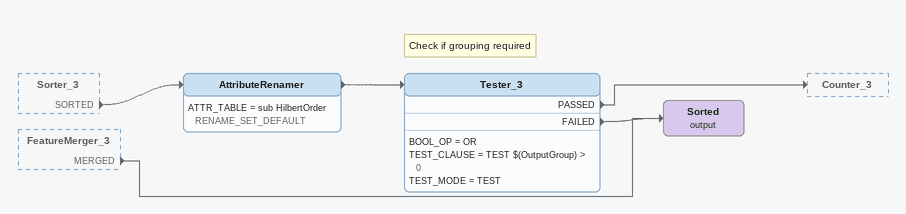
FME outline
Sorter_3 [outside]
    SORTED -> AttributeRenamer
FeatureMerger_3 [outside]
    MERGED -> Sorted (output)
AttributeRenamer
    ATTR_TABLE = sub HilbertOrder RENAME_SET_DEFAULT
    -> Tester_3
Note: Check if grouping required
Tester_3
    BOOL_OP = OR
    TEST_CLAUSE = TEST $(OutputGroup) > 0
    TEST_MODE = TEST
    PASSED -> Counter_3
    FAILED -> Sorted (output)
Sorted (output)
